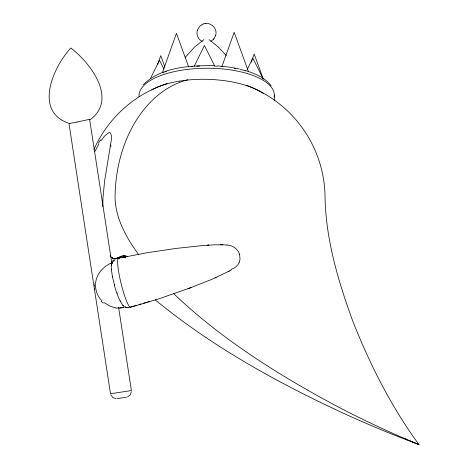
<?xml version="1.0" encoding="UTF-8"?>
<svg xmlns="http://www.w3.org/2000/svg" width="468" height="468" viewBox="0 0 468 468"><rect width="100%" height="100%" fill="white"/><g stroke="black" fill="none" stroke-linecap="round" stroke-linejoin="round"><path stroke-width="0.7" d="M95.531 284.468C95.419 290.452 97.531 296.595 101.925 300.778M95.583 283.251C96.238 274.716 102.486 267.216 110.062 263.677M131.42 391.611L130.279 394.881L127.477 396.94M102.837 206.757L102.913 198.461L104.598 181.022L111.326 139.961L111.413 135.369L110.372 132.93A13.338 4.206 -61.8 0 0 108.114 133.082L104.604 136.048L100.936 140.757M197.268 30.525C196.074 34.761 198.309 39.605 202.293 41.465M215.678 35.311C217.977 28.098 209.717 21.031 202.96 24.073M197.35 30.221L199.584 26.354L203.077 24.026M210.816 41.383L213.654 39.16L215.596 35.609M197.233 30.654L197.385 30.092M215.561 35.738L215.713 35.182M157.622 64.496L160.764 55.686L164.929 67.181M162.396 72.704L176.448 33.31L188.674 67.012M222.113 66.082L234.175 32.263L248.42 71.522M251.263 62.139L254.165 54.001L263.232 78.975M239.072 262.712L240.031 259.29L239.639 254.592M94.986 151.404L98.918 143.928M150.38 78.624L159.471 60.22L163.899 69.071M194.156 66.362L204.434 45.542L214.625 65.883M247.198 69.51L252.831 58.108L263.297 79.004M185.275 57.283L194.641 47.005L203.878 39.628M213.654 39.16L214.016 38.715M111.624 261.881L114.04 259.676M112.876 261.881L115.274 259.676M143.19 84.772C161.53 66.719 189.961 65.526 214.233 65.66M89.95 119.831C118.152 99.549 90.529 62.841 70.82 48.023C53.527 66.532 33.497 110.84 68.199 123.025M231.25 269.942L228.232 271.621M229.273 271.06L211.723 279.414L187.984 288.727M89.704 119.305L77.062 122.031M120.182 256.68L117.275 258.055M120.481 256.54L121.113 256.271M215.075 277.957L216.187 277.465M121.452 256.271C117.965 258.061 112.373 260.98 110.208 255.604M117.129 258.114L115.877 258.535M159.904 86.176L158.079 86.902A67.62 28.495 1.5 0 0 151.667 90.02M191.125 287.563L158.359 299.005L130.537 307.271M121.715 256.043L122.089 255.92M122.072 256.043L122.446 255.92M147.812 301.936L149.052 301.556M143.717 303.176L147.127 302.147M138.932 304.58L140.979 303.984M133.462 306.136L136.194 305.364M130.683 306.891L132.766 306.324M69.299 123.435L68.983 123.529L110.501 393.758L131.397 390.546L118.644 307.581M122.37 307.54L123.359 307.295M69.439 123.4L69.937 123.283M115.748 258.564L114.444 258.757M117.298 258.254L126.389 256.324M118.539 258.254L147.034 252.732L175.471 248.502L203.416 245.466L214.853 244.805L224.02 244.805M77.009 122.043L68.977 123.546M123.599 307.54L119.556 308.079M179.56 81.11L186.241 80.198A67.69 28.384 1.5 0 1 256.675 89.64A67.667 28.571 1.5 0 1 263.39 93.489M121.37 307.745L119.352 308.014M116.169 398.677L112.864 397.554L110.799 394.781M117.216 398.613L126.454 397.192M205.458 23.459L205.78 23.429M89.604 119.305L111.881 263.578M224.529 244.998L227.027 244.975M207.067 245.214L208.781 245.109L208.272 245.138M123.523 255.651L125.436 255.809L127.12 256.721M222.844 244.776L220.399 244.741M123.839 255.645L125.143 255.844M114.362 258.757L112.174 257.967A7.231 7.231 0 0 1 112.572 257.429M127.916 307.581L125.67 307.3M125.746 307.511L129.291 307.271A25.237 3.721 76.2 0 1 129.104 307.271M217.509 65.842L230.233 67.228L239.154 68.942M115.783 307.932L110.062 306.16L103.931 302.533M245.179 70.498C254.767 73.412 264.9 77.477 271.107 85.761M209.091 39.64L218.141 46.853L226.249 55.557M155.253 299.877C211.706 346.32 276.249 382.011 342.324 412.753A1157.142 1157.136 -90 0 0 404.019 438.89L418.971 444.6C391.16 406.598 369.784 364.309 352.568 320.574C338.3 281.297 326.126 240.529 325.067 198.461A120.756 120.756 0 0 0 246.923 85.474M173.552 293.541C221.229 338.996 277.506 374.406 335.345 405.44A1048.168 1012.027 -90 0 0 418.971 444.6A1048.168 1013.986 -90 0 1 410.26 440.961M122.961 305.469L123.213 305.785M122.996 305.51L123.025 305.551A23.026 4.37 74 0 1 120.223 300.86L120.13 300.626M138.575 254.51C126.617 238.066 115.865 219.27 115.058 198.461A120.756 89.248 90 0 1 187.884 79.765M117.181 293.489L116.965 292.886M114.555 285.205L114.332 284.392M110.641 144.986L111.01 146.39M112.589 276.998L112.449 276.284M94.788 289.71L94.513 288.048M111.437 269.123L111.513 269.989M94.284 285.076L94.308 286.182M274.306 94.94L274.318 100.725M111.554 262.8A23.026 4.265 74.4 0 1 112.343 263.069M116.971 258.476A25.237 3.721 76.2 0 1 118.129 258.535M94.91 284.31A17.187 12.706 74.6 0 1 94.986 283.041M103.229 303.147A19.475 15.187 21.3 0 1 101.152 301.252M118.228 307.88A8.839 2.182 23.5 0 1 115.877 308.002M118.322 307.675A9.237 2.235 23.2 0 1 118.053 307.786M110.115 263.619A8.793 2.129 -40.8 0 1 111.577 263.496M114.315 284.392A23.026 4.23 74 0 1 112.566 276.968M116.883 293.214A23.026 4.534 74 0 1 114.35 285.217M120.165 301.135A23.02 4.586 74.2 0 1 117.099 293.875M125.184 307.102A23.026 4.288 73.5 0 1 123.207 305.744M125.746 306.762A23.026 4.3 73.3 0 1 125.243 307.107M112.384 262.911A23.026 4.101 73.9 0 1 112.548 262.84M112.414 276.237A23.026 4.13 74.2 0 1 111.483 269.931M111.565 264.239A23.026 4.13 74.2 0 1 112.484 262.858M111.507 265.233A23.026 4.113 74.2 0 1 111.589 264.596M111.355 268.948A23.026 4.107 74.2 0 1 111.39 264.923M131.11 306.651A25.237 3.545 76.2 0 1 121.118 283.596A25.237 3.545 76.2 0 1 119.334 258.535M239.113 262.729A12.501 12.25 5.4 0 1 230.958 269.363M227.021 245.039A14.526 14.058 -34.2 0 1 239.715 254.569M139.072 96.531A67.638 27.179 -0.2 0 1 207.628 68.223A67.638 27.179 -0.2 0 1 274.166 96.987M159.892 86.176A67.62 28.308 1.5 0 1 179.554 81.104M191.172 66.69A63.086 25.354 -0.2 0 1 192.617 66.55M196.706 66.222A63.086 25.354 -0.2 0 1 199.649 66.052M214.677 66.07A63.086 25.354 -0.2 0 1 217.228 66.216M221.013 66.514A63.086 25.354 -0.2 0 1 222.891 66.696M234.339 68.386A63.086 25.354 -0.2 0 1 235.492 68.615M122.938 255.364A19.767 19.767 0 0 1 126.161 256.704M123.061 256.909A63.262 14.479 16.6 0 1 123.792 256.739M123.967 257.224A29.7 9.003 32.4 0 1 125.711 257.336M122.704 256.903A63.262 14.35 16.6 0 1 123.423 256.733M123.605 257.23A29.7 8.892 32.5 0 1 125.336 257.341M406.92 439.54A1048.168 1013.986 -90 0 1 404.247 438.393M93.887 149.573A120.756 120.756 0 0 1 167.187 83.55M98.456 143.114A35.129 16.585 -69.1 0 1 100.591 139.838M163.63 72.938A15.257 6.131 -0.2 0 1 164.245 72.569M165.649 71.902A15.257 6.131 -0.2 0 1 166.438 71.598M240.066 69.428A15.257 6.131 -0.2 0 1 245.413 70.89"/></g></svg>
